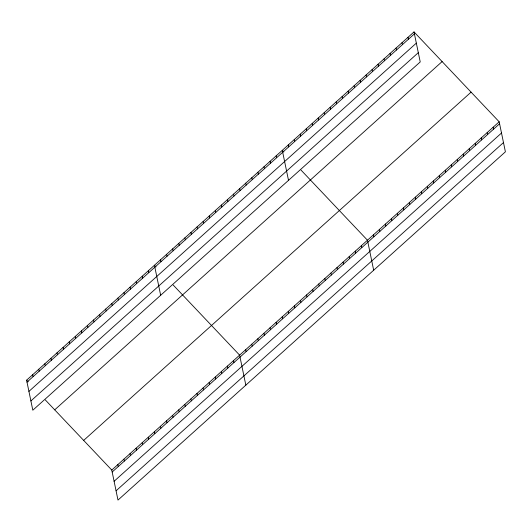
<?xml version="1.0" encoding="UTF-8"?>
<svg xmlns="http://www.w3.org/2000/svg" width="532" height="532" viewBox="0 0 532 532"><rect width="100%" height="100%" fill="white"/><g stroke="black" fill="none" stroke-linecap="round" stroke-linejoin="round"><path stroke-width="0.8" d="M414.016 31.92L420.227 61.938L32.818 410.199L26.6 380.181L414.016 31.92L499.182 121.801L505.4 151.82L117.984 500.08L111.773 470.062L45.34 399.951M27.006 382.129L414.415 33.868M28.921 391.392L416.337 43.132M30.896 400.935L418.312 52.675M54.703 409.839L442.119 61.579M83.664 440.403L471.079 92.142M111.773 470.062L499.182 121.801M112.172 472.017L499.588 123.757M114.094 481.28L501.503 133.02M116.069 490.817L503.485 142.563M283.855 151.972L282.293 150.33L288.51 180.341M301.032 170.1L367.466 240.211L373.677 270.229M156.009 266.898L154.446 265.255L160.664 295.273M173.186 285.026L239.619 355.137L245.831 385.155M26.6 380.181L28.163 381.823M493.197 127.188L493.603 129.136M487.212 132.568L487.611 134.523M481.221 137.948L481.626 139.903M475.236 143.334L475.641 145.283M469.244 148.714L469.65 150.669M463.259 154.1L463.665 156.049M457.274 159.48L457.68 161.429M451.282 164.86L451.688 166.815M445.297 170.247L445.703 172.195M439.312 175.627L439.718 177.575M408.024 37.3L408.43 39.255M433.321 181.006L433.726 182.961M402.039 42.68L402.445 44.635M427.336 186.393L427.741 188.341M396.054 48.066L396.453 50.015M421.351 191.773L421.75 193.721M390.062 53.446L390.468 55.401M415.359 197.153L415.765 199.108M384.077 58.833L384.483 60.781M409.374 202.539L409.78 204.488M378.092 64.212L378.491 66.161M403.389 207.919L403.788 209.867M372.101 69.592L372.506 71.547M397.397 213.299L397.803 215.254M366.116 74.979L366.521 76.927M391.412 218.685L391.818 220.634M360.131 80.359L360.53 82.307M385.427 224.065L385.826 226.02M354.139 85.738L354.545 87.694M379.436 229.445L379.841 231.4M348.154 91.125L348.56 93.073M373.451 234.831L373.856 236.78M342.169 96.505L342.568 98.453M336.177 101.885L336.583 103.84M361.374 245.684L361.78 247.639M330.192 107.271L330.598 109.22M355.29 251.157L355.689 253.112M324.201 112.651L324.606 114.599M349.198 256.63L349.604 258.579M318.216 118.031L318.621 119.986M343.113 262.103L343.512 264.052M312.231 123.417L312.636 125.366M337.022 267.576L337.428 269.525M306.239 128.797L306.645 130.752M330.937 273.049L331.343 274.997M300.254 134.177L300.66 136.132M324.846 278.522L325.252 280.47M294.269 139.564L294.675 141.512M318.761 283.995L319.167 285.943M288.278 144.943L288.683 146.899M312.67 289.468L313.075 291.416M306.585 294.941L306.991 296.889M276.208 155.796L276.607 157.751M300.494 300.414L300.899 302.362M270.116 161.269L270.522 163.224M294.409 305.887L294.814 307.835M264.032 166.742L264.431 168.697M288.317 311.36L288.723 313.308M257.94 172.215L258.346 174.17M282.233 316.833L282.638 318.781M251.855 177.688L252.254 179.643M276.141 322.306L276.547 324.254M245.764 183.161L246.17 185.116M270.057 327.772L270.462 329.727M239.679 188.634L240.078 190.589M263.965 333.245L264.371 335.2M233.588 194.107L233.994 196.062M257.88 338.718L258.286 340.673M227.503 199.58L227.909 201.535M251.796 344.191L252.195 346.146M221.412 205.053L221.817 207.001M245.704 349.664L246.11 351.619M215.327 210.526L215.733 212.474M209.236 215.999L209.641 217.947M233.528 360.61L233.934 362.565M203.151 221.472L203.557 223.42M227.443 366.083L227.842 368.038M197.059 226.945L197.465 228.893M221.352 371.555L221.758 373.511M190.975 232.418L191.38 234.366M215.267 377.028L215.666 378.977M184.883 237.89L185.289 239.839M209.176 382.501L209.581 384.45M178.799 243.363L179.204 245.312M203.091 387.974L203.49 389.923M172.707 248.836L173.113 250.785M197 393.447L197.405 395.396M166.622 254.309L167.028 256.258M190.915 398.92L191.321 400.869M160.538 259.782L160.937 261.731M184.823 404.393L185.229 406.342M178.739 409.866L179.144 411.815M148.362 270.728L148.761 272.677M172.647 415.339L173.053 417.288M142.27 276.201L142.676 278.15M166.563 420.812L166.968 422.76M136.185 281.667L136.584 283.623M160.471 426.285L160.877 428.233M130.094 287.14L130.5 289.095M154.386 431.758L154.792 433.706M124.009 292.613L124.408 294.568M148.295 437.231L148.701 439.179M117.918 298.086L118.323 300.041M142.21 442.704L142.616 444.652M111.833 303.559L112.232 305.514M136.119 448.177L136.525 450.125M105.742 309.032L106.147 310.987M130.034 453.643L130.44 455.598M99.657 314.505L100.056 316.46M123.949 459.116L124.348 461.071M93.566 319.978L93.971 321.933M117.858 464.589L118.264 466.544M87.481 325.451L87.886 327.406M81.389 330.924L81.795 332.872M75.305 336.397L75.71 338.345M69.213 341.87L69.619 343.818M63.128 347.343L63.534 349.291M57.037 352.816L57.443 354.764M50.952 358.289L51.358 360.237M44.861 363.762L45.267 365.71M38.776 369.235L39.182 371.183M32.685 374.708L33.09 376.656"/></g></svg>
